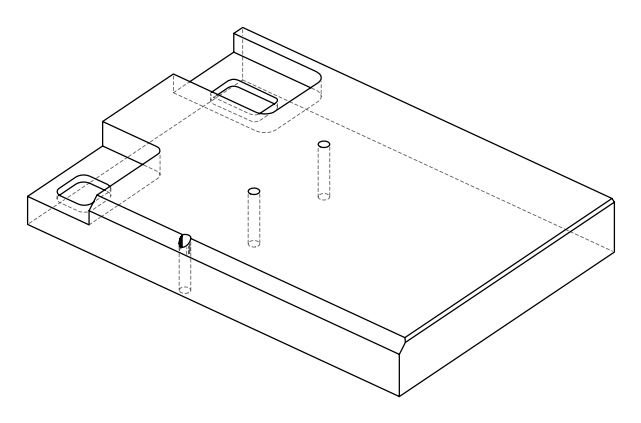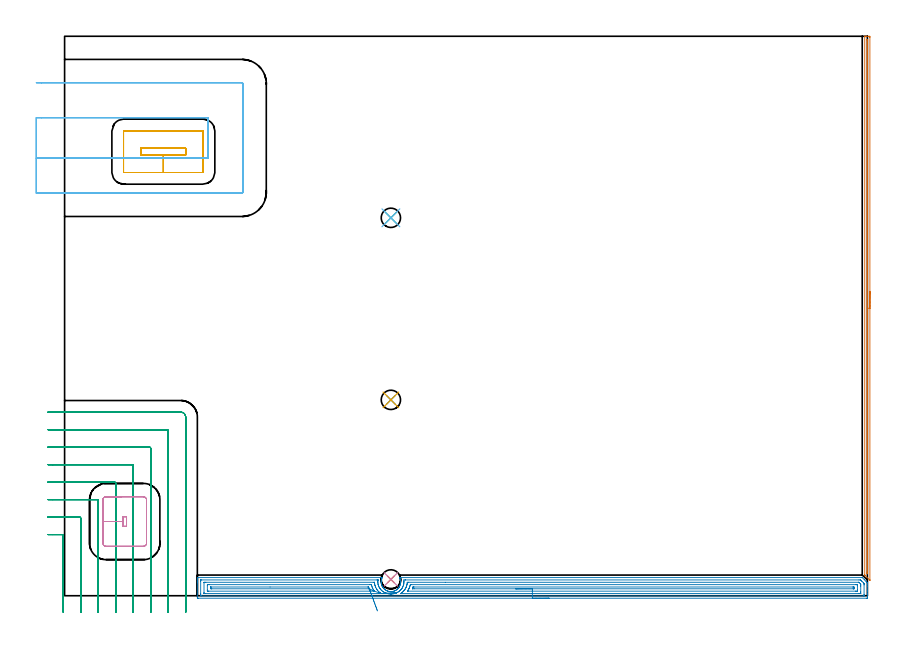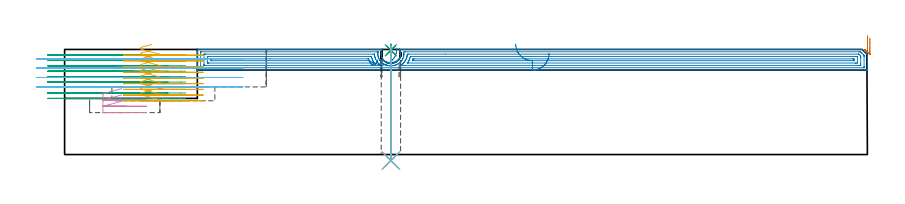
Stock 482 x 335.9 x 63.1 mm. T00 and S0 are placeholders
(PLAN: 12 operations, 6 tool changes, 54.4 min)
(1 AREA_MILL | FG_CHAMFER_SURFACE | UGT0205_001 | 5.34 min | 1583 mm3)
(2 AREA_MILL_1 | FG_CHAMFER_SURFACE_1 | UGT0205_001 | 16.24 min | 31426 mm3)
(3 MILL_CORNER_NOTCH_RECTANGULAR | CORNER_NOTCH_RECTANGULAR | UGT0201_132 | Follow Part, ap 3.5, ae 75% | 20.5 min | 273502 mm3)
(4 MILL_RECTANGULAR_POCKET | POCKET_RECTANGULAR_STRAIGHT | UGT0201_008 | Follow Part, ap 4, ae 75% | 1.3 min | 15691 mm3)
(5 MILL_RECTANGULAR_POCKET_1 | POCKET_RECTANGULAR_STRAIGHT_1 | UGT0201_132 | Follow Part, ap 3.5, ae 75% | 4.85 min | 73060 mm3)
(6 MILL_SLOT | SLOT_PARTIAL_RECTANGULAR | UGT0201_006 | Follow Part, ap 7, ae 75% | 5.24 min | 201556 mm3)
(7 SPOT_DRILL | STEP1HOLE | NXT0321_9005460120000 | 0.03 min | 0 mm3)
(8 SPOT_DRILL_1 | STEP1HOLE_1 | NXT0321_9005460120000 | 0.03 min | 21 mm3)
(9 SPOT_DRILL_2 | STEP1HOLE_2 | NXT0321_9005460120000 | 0.03 min | 34 mm3)
(10 DRILL_THROUGH_HOLE_INTO_CENTER | STEP1HOLE | NXT0301_087 | 0.28 min | 6327 mm3)
(11 DRILL_THROUGH_HOLE_INTO_CENTER_1 | STEP1HOLE_1 | NXT0301_087 | 0.28 min | 6629 mm3)
(12 DRILL_THROUGH_HOLE_INTO_CENTER_2 | STEP1HOLE_2 | NXT0301_087 | 0.28 min | 6628 mm3)
(TOOL UGT0205_001 | Chamfer Mill 20 x 3 x 45 deg. | D20 FL50 Z2)
(TOOL UGT0201_132 | Carbide End Mill 14.0 | D14 FL30 Z4)
(TOOL UGT0201_008 | End Mill 16 mm | D16 FL32 Z4)
(TOOL UGT0201_006 | End Mill 28 mm | D28 FL25 Z2)
(TOOL NXT0321_9005460120000 | NC Spot Drill, 142deg, 12mm, Carbide, Uncoated | D12 PA142 FL30 Z2)
(TOOL NXT0301_087 | Carbide Drill 11.6mm [860.1-1160-058A1-MM 2214] | D11.6 PA140 FL72 Z2)
(OP 1 AREA_MILL)
G17 G21 G94 G90
T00 M6
G54
G17 G0 G90 X483.5 Y182.6 S1061 M3
G43 Z73.1 H0
Z70.
G94 G1 Y182.562 Z69.128 F250.
Y182.448 Z68.264
Y182.259 Z67.412
Y181.997 Z66.58
Y181.663 Z65.774
Y181.26 Z65.
Y180.792 Z64.264
Y180.26 Z63.572
Y179.671 Z62.929
Y179.028 Z62.34
Y178.336 Z61.808
Y177.6 Z61.34
Y176.826 Z60.937
Y176.02 Z60.603
Y175.188 Z60.341
Y174.336 Z60.152
Y173.472 Z60.038
Y172.6 Z60.
X483.499 Y9.414 Z59.999
X483.498 Y9.382 Z59.998
X483.495 Y9.352 Z59.999
X483.49 Y9.318 Z60.002
X483.395 Y9.403 Z60.101
X483.291 Y9.508 Z60.208
X480.641 Y12.159 Z62.859
X480.471 Y12.331 Z63.026
X480.404 Y12.405 Z63.089
X480.4 Y12.606 Z63.1
Y335.722
X480.403 Y335.89 Z63.088
X480.497 Y335.896 Z62.995
X480.598 Y335.9 Z62.901
X480.827 Z62.673
X481.516 Z61.978
X482.728 Z60.768
X483.251 Y335.894 Z60.244
X483.493 Y335.89 Z60.001
X483.498 Y335.53 Z60.
X483.5 Y335.275
Y172.6
X482.086 Z61.414
X482.085 Y13.807 Z61.415
X482.084 Y13.5 Z61.416
X482.081 Y13.221 Z61.419
X482.08 Y13.189 Z61.42
X482.049 Y13.212 Z61.451
X481.953 Y13.306 Z61.547
X481.856 Y13.406 Z61.644
X481.821 Y13.458 Z61.679
X481.82 Y13.5 Z61.68
X481.816 Y13.78 Z61.684
X481.815 Y14.086 Z61.685
X481.814 Y14.394 Z61.686
X481.815 Y333.488 Z61.685
X481.817 Y333.768 Z61.683
X481.819 Y333.854 Z61.681
X481.821 Y333.887 Z61.679
X481.838 Y333.89 Z61.662
X481.987 Y333.896 Z61.513
X482.068 Y333.89 Z61.432
X482.079 Y333.885 Z61.421
X482.081 Y333.859 Z61.419
X482.084 Y333.797 Z61.416
X482.085 Y333.488 Z61.415
X482.086 Y333.181 Z61.414
Y172.6
Y171.728 Z61.452
Y170.863 Z61.566
Y170.012 Z61.755
Y169.18 Z62.017
Y168.374 Z62.351
Y167.6 Z62.754
Y166.864 Z63.223
Y166.172 Z63.754
Y165.529 Z64.343
Y164.94 Z64.986
Y164.408 Z65.678
Y163.94 Z66.414
Y163.537 Z67.188
Y163.203 Z67.994
Y162.941 Z68.826
Y162.752 Z69.678
Y162.638 Z70.543
Y162.6 Z71.414
G0 Z73.1
M5
M2
(OP 2 AREA_MILL_1)
G17 G21 G94 G90
T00 M6
G54
G17 G0 G90 X290.85 Y-1.5 S1061 M3
G43 Z73.1 H0
Z60.7
G94 G1 X290.812 Z59.828 F250.
X290.698 Z58.964
X290.509 Z58.112
X290.247 Z57.28
X289.913 Z56.474
X289.51 Z55.7
X289.042 Z54.964
X288.51 Z54.272
X287.921 Z53.629
X287.278 Z53.04
X286.586 Z52.508
X285.85 Z52.04
X285.076 Z51.637
X284.27 Z51.303
X283.438 Z51.041
X282.587 Z50.852
X281.722 Z50.738
X280.85 Z50.7
X80.317
X79.889 Y-1.495 Z50.703
X79.71 Y-1.492 Z50.706
X79.7 Y-1.309 Z50.888
Y7.788 Z59.983
Y8.335 Z60.532
Y8.671 Z60.867
Y9.217 Z61.414
Y9.553 Z61.748
Y10.225 Z62.424
Y10.547 Z62.746
Y10.891 Z63.082
X79.707 Y10.897 Z63.088
X79.87 Y10.9 Z63.1
X190.632
X190.647 Y10.895 Z63.094
X190.645 Y10.873 Z63.073
X190.632 Y10.837 Z63.037
X190.512 Y10.561 Z62.761
X190.36 Y10.149 Z62.349
X190.228 Y9.725 Z61.925
X190.142 Y9.271 Z61.471
X190.085 Y8.833 Z61.033
X190.061 Y8.394 Z60.594
X190.07 Y7.954 Z60.154
X190.111 Y7.516 Z59.716
X190.162 Y7.194 Z59.394
X190.228 Y6.875 Z59.075
X190.297 Y6.639 Z58.839
X190.453 Y6.197 Z58.397
X190.632 Y5.782 Z57.982
X190.641 Y5.761 Z57.961
X190.799 Y5.47 Z57.665
X190.867 Y5.342 Z57.538
X191.121 Y4.931 Z57.13
X191.155 Y4.884 Z57.083
X191.527 Y4.432 Z56.632
X191.693 Y4.259 Z56.457
X191.932 Y4.006 Z56.206
X192.014 Y3.932 Z56.132
X192.348 Y3.671 Z55.868
X192.45 Y3.59 Z55.788
X192.907 Y3.282 Z55.479
X193.173 Y3.129 Z55.328
X193.483 Y2.981 Z55.18
X193.759 Y2.867 Z55.062
X193.8 Y2.85 Z55.046
X194.191 Y2.717 Z54.917
X194.243 Y2.7 Z54.899
X194.652 Y2.597 Z54.795
X194.692 Y2.587 Z54.785
X194.794 Y2.569 Z54.768
X195.098 Y2.519 Z54.713
X195.138 Y2.512 Z54.707
X195.185 Y2.507 Z54.704
X195.317 Y2.494 Z54.69
X195.545 Y2.474 Z54.665
X195.585 Y2.47 Z54.662
X195.763 Y2.467 Z54.66
X195.878 Z54.653
X195.93 Y2.468 Z54.65
X195.978 Y2.467 Z54.651
X196.032 Y2.465 Z54.653
X196.111 Y2.469 Z54.66
X196.333 Y2.481 Z54.677
X196.438 Y2.488 Z54.683
X196.478 Y2.49 Z54.686
X196.512 Y2.494 Z54.692
X196.569 Y2.502 Z54.699
X196.683 Y2.519 Z54.713
X196.709 Y2.523 Z54.716
X196.822 Y2.537 Z54.733
X196.926 Y2.55 Z54.749
X197.182 Y2.606 Z54.806
X197.371 Y2.648 Z54.848
X197.778 Y2.774 Z54.972
X197.82 Y2.787 Z54.985
X198.264 Y2.957 Z55.157
X198.627 Y3.13 Z55.327
X198.895 Y3.282 Z55.481
X199.157 Y3.446 Z55.645
X199.519 Y3.717 Z55.916
X199.714 Y3.88 Z56.077
X199.866 Y4.007 Z56.205
X200.049 Y4.183 Z56.38
X200.117 Y4.259 Z56.456
X200.356 Y4.525 Z56.724
X200.637 Y4.884 Z57.083
X200.809 Y5.141 Z57.339
X200.905 Y5.284 Z57.483
X200.942 Y5.34 Z57.539
X201.159 Y5.762 Z57.961
X201.272 Y6.024 Z58.223
X201.347 Y6.197 Z58.397
X201.499 Y6.639 Z58.839
X201.61 Y7.076 Z59.276
X201.687 Y7.516 Z59.716
X201.73 Y7.954 Z60.154
X201.739 Y8.394 Z60.594
X201.715 Y8.834 Z61.034
X201.659 Y9.271 Z61.471
X201.566 Y9.712 Z61.912
X201.438 Y10.149 Z62.349
X201.24 Y10.669 Z62.869
X201.155 Y10.897 Z63.089
X201.351 Y10.9 Z63.1
X478.704
X478.896 Y10.895 Z63.09
X478.923 Y10.877 Z63.077
X480.192 Y9.608 Z61.806
X481.257 Y8.543 Z60.743
X481.719 Y8.082 Z60.28
X481.83 Y7.97 Z60.167
X481.99 Y7.8 Z59.999
X481.992 Y7.788 Z59.988
X482. Y7.117 Z59.317
Y5.688 Z57.884
Y2.767 Z54.964
Y1.003 Z53.2
Y-0.762 Z51.435
X481.997 Y-1.036 Z51.162
X481.991 Y-1.492 Z50.706
X481.848 Y-1.495 Z50.703
X481.383 Y-1.5 Z50.7
X280.85
Y-0.086 Z52.114
X82.103 Y-0.085 Z52.115
X82.034
X81.726 Y-0.079 Z52.121
X81.71 Y0.021 Z52.221
X81.703 Y0.242 Z52.442
X81.701 Y0.729 Z52.929
X81.7 Y1.127 Z53.327
Y8.671 Z60.871
X81.701 Y9.067 Z61.267
X81.71 Y9.466 Z61.666
X81.712 Y9.48 Z61.68
X81.718 Y9.482 Z61.682
X81.742 Y9.484 Z61.684
X81.794 Y9.485 Z61.685
X81.897 Y9.486 Z61.686
X187.574
X187.928 Y9.484 Z61.684
X188.105 Y9.481 Z61.681
X188.146 Y9.479 Z61.679
X188.153 Y9.476 Z61.676
X188.154 Y9.462 Z61.662
X188.151 Y9.411 Z61.611
X188.103 Y8.963 Z61.163
X188.084 Y8.671 Z60.871
X188.076 Y8.108 Z60.308
X188.091 Y7.788 Z59.988
X188.166 Y7.136 Z59.336
X188.21 Y6.906 Z59.106
X188.244 Y6.744 Z58.944
X188.399 Y6.178 Z58.378
X188.453 Y6.024 Z58.224
X188.483 Y5.94 Z58.14
X188.699 Y5.441 Z57.641
X188.845 Y5.141 Z57.341
X189.002 Y4.848 Z57.048
X189.292 Y4.365 Z56.565
X189.371 Y4.259 Z56.459
X189.633 Y3.923 Z56.123
X190.124 Y3.376 Z55.576
X190.186 Y3.31 Z55.51
X190.265 Y3.234 Z55.434
X190.404 Y3.103 Z55.303
X190.789 Y2.78 Z54.98
X191.079 Y2.561 Z54.761
X191.104 Y2.543 Z54.743
X191.178 Y2.494 Z54.694
X191.659 Y2.184 Z54.384
X191.972 Y2.006 Z54.206
X192.239 Y1.876 Z54.076
X192.831 Y1.612 Z53.812
X192.865 Y1.598 Z53.798
X192.888 Y1.59 Z53.79
X193.417 Y1.419 Z53.619
X193.759 Y1.328 Z53.528
X194.141 Y1.234 Z53.434
X194.652 Y1.145 Z53.345
X194.848 Y1.117 Z53.317
X195.374 Y1.067 Z53.267
X195.545 Y1.058 Z53.258
X195.709 Y1.054 Z53.254
X195.992 Y1.052 Z53.252
X196.27 Y1.062 Z53.262
X196.438 Y1.073 Z53.273
X196.938 Y1.118 Z53.318
X197.332 Y1.172 Z53.372
X197.701 Y1.247 Z53.447
X198.225 Y1.376 Z53.576
X198.407 Y1.432 Z53.632
X198.946 Y1.612 Z53.812
X199.09 Y1.666 Z53.866
X199.118 Y1.678 Z53.878
X199.684 Y1.935 Z54.135
X200.011 Y2.11 Z54.31
X200.255 Y2.253 Z54.453
X200.623 Y2.494 Z54.694
X200.905 Y2.705 Z54.905
X201.278 Y3.007 Z55.207
X201.684 Y3.376 Z55.576
X201.741 Y3.432 Z55.632
X201.798 Y3.493 Z55.693
X202.15 Y3.911 Z56.111
X202.42 Y4.259 Z56.459
X202.531 Y4.417 Z56.617
X202.691 Y4.654 Z56.854
X202.868 Y4.966 Z57.166
X202.958 Y5.141 Z57.341
X203.155 Y5.565 Z57.765
X203.336 Y6.024 Z58.224
X203.399 Y6.207 Z58.407
X203.584 Y6.851 Z59.051
X203.594 Y6.897 Z59.097
X203.595 Y6.906 Z59.106
X203.656 Y7.308 Z59.508
X203.702 Y7.672 Z59.872
X203.709 Y7.788 Z59.988
X203.726 Y8.531 Z60.731
X203.719 Y8.671 Z60.871
X203.66 Y9.479 Z61.679
X204.478 Y9.485 Z61.685
X204.546 Y9.486 Z61.686
X476.986
X477.81 Y9.479 Z61.679
X477.86 Y9.478 Z61.678
X477.915 Y9.427 Z61.627
X478.027 Y9.319 Z61.519
X478.247 Y9.102 Z61.302
X478.68 Y8.671 Z60.871
X479.597 Y7.754 Z59.954
X479.81 Y7.539 Z59.739
X479.915 Y7.432 Z59.632
X479.965 Y7.378 Z59.578
X479.987 Y7.352 Z59.552
X479.99 Y7.304 Z59.504
X479.996 Y6.906 Z59.106
X480. Y6.508 Z58.708
Y0.729 Z52.929
X479.999 Y0.333 Z52.533
X479.99 Y-0.066 Z52.134
X479.988 Y-0.08 Z52.12
X479.982 Y-0.082 Z52.118
X479.958 Y-0.084 Z52.116
X479.906 Y-0.085 Z52.115
X479.803 Y-0.086 Z52.114
X280.85
Y1.328 Z53.528
X202.008 Y1.329 Z53.529
X201.968 Y1.331 Z53.531
X201.905 Y1.335 Z53.535
X201.838 Y1.345 Z53.545
X202.199 Y1.612 Z53.812
X202.475 Y1.825 Z54.025
X202.691 Y1.999 Z54.199
X202.957 Y2.231 Z54.431
X203.245 Y2.494 Z54.694
X203.413 Y2.664 Z54.864
X203.584 Y2.851 Z55.051
X203.826 Y3.138 Z55.338
X204.017 Y3.376 Z55.576
X204.215 Y3.635 Z55.835
X204.478 Y4.015 Z56.215
X204.571 Y4.167 Z56.367
X204.622 Y4.259 Z56.459
X204.879 Y4.745 Z56.945
X205.063 Y5.141 Z57.341
X205.151 Y5.358 Z57.558
X205.371 Y5.937 Z58.137
X205.39 Y6.005 Z58.205
X205.395 Y6.024 Z58.224
X205.567 Y6.712 Z58.912
X205.601 Y6.906 Z59.106
X205.682 Y7.481 Z59.681
X205.712 Y7.788 Z59.988
X205.734 Y8.048 Z60.248
X205.984 Y8.065 Z60.265
X206.264 Y8.068 Z60.268
X206.55 Y8.071 Z60.271
X228.586 Y8.072 Z60.272
X476.631 Y8.071 Z60.271
X476.774 Y8.07 Z60.27
X476.809 Y8.067 Z60.267
X476.822 Y8.065 Z60.265
X476.845 Y8.047 Z60.247
X476.917 Y7.982 Z60.182
X477.112 Y7.788 Z59.988
X477.81 Y7.087 Z59.287
X477.985 Y6.906 Z59.106
X477.994 Y6.725 Z58.925
X477.999 Y6.024 Z58.224
X478. Y5.836 Z58.036
Y2.307 Z54.507
X477.999 Y1.612 Z53.812
X477.997 Y1.428 Z53.628
X477.99 Y1.363 Z53.563
X477.981 Y1.335 Z53.535
X477.953 Y1.334 Z53.534
X477.81 Y1.331 Z53.531
X477.204 Y1.329 Z53.529
X476.917 Y1.328 Z53.528
X280.85
Y2.743 Z54.943
X206.264
X206.011 Y2.744 Z54.944
X205.852 Y2.748 Z54.948
X205.837 Y2.749 Z54.949
X205.836 Y2.754 Z54.954
X205.851 Y2.781 Z54.981
X205.874 Y2.817 Z55.017
X205.9 Y2.854 Z55.054
X206.255 Y3.36 Z55.56
X206.265 Y3.375 Z55.575
X206.587 Y3.94 Z56.14
X206.757 Y4.259 Z56.459
X206.884 Y4.529 Z56.729
X207.146 Y5.141 Z57.341
X207.149 Y5.149 Z57.349
X207.157 Y5.172 Z57.372
X207.366 Y5.818 Z58.018
X207.424 Y6.024 Z58.224
X207.555 Y6.514 Z58.714
X207.59 Y6.641 Z58.841
X207.596 Y6.651 Z58.851
X207.611 Y6.653 Z58.853
X207.65 Y6.656 Z58.856
X207.73 Y6.657 Z58.857
X208.051
X475.131
X475.384 Y6.656 Z58.856
X475.628 Y6.653 Z58.853
X475.75 Y6.65 Z58.85
X475.802 Y6.638 Z58.838
X475.837 Y6.603 Z58.803
X475.986 Y6.453 Z58.653
X476. Y6.048 Z58.248
Y6.024 Z58.224
Y3.376 Z55.576
X475.99 Y2.947 Z55.147
X475.977 Y2.75 Z54.95
X475.768 Y2.747 Z54.947
X475.131 Y2.743 Z54.943
X474.879
X280.85
Y4.157 Z56.357
X209.837
X209.045 Y4.159 Z56.359
X208.944 Y4.16 Z56.36
X208.852 Y4.164 Z56.364
X208.876 Y4.259 Z56.459
X208.891 Y4.311 Z56.511
X208.944 Y4.449 Z56.649
X209.134 Y4.953 Z57.153
X209.203 Y5.141 Z57.341
X209.231 Y5.216 Z57.416
X209.24 Y5.232 Z57.432
X209.244 Y5.236 Z57.436
X209.287 Y5.238 Z57.438
X209.424 Y5.241 Z57.441
X209.631 Y5.243 Z57.443
X209.734
X473.344
X473.447 Y5.242 Z57.442
X473.654 Y5.237 Z57.437
X473.99 Y5.227 Z57.427
X473.992 Y5.141 Z57.341
X473.999 Y4.495 Z56.695
X473.996 Y4.259 Z56.459
X473.993 Y4.179 Z56.379
X473.991 Y4.165 Z56.365
X473.894 Y4.161 Z56.361
X473.757 Y4.159 Z56.359
X473.551 Y4.157 Z56.357
X473.447
X280.85
X279.978 Z56.395
X279.114 Z56.509
X278.262 Z56.698
X277.43 Z56.96
X276.624 Z57.294
X275.85 Z57.697
X275.114 Z58.165
X274.422 Z58.696
X273.779 Z59.286
X273.19 Z59.929
X272.659 Z60.621
X272.19 Z61.357
X271.787 Z62.131
X271.453 Z62.937
X271.191 Z63.769
X271.002 Z64.62
X270.888 Z65.485
X270.85 Z66.357
G0 Z73.1
X199.438 Y1.822
Z64.035
G1 X199.445 Z63.163
X199.375 Y1.819 Z62.293
X199.231 Y1.811 Z61.433
X199.012 Y1.8 Z60.589
X198.72 Y1.785 Z59.767
X198.358 Y1.766 Z58.973
X197.929 Y1.744 Z58.214
X197.435 Y1.719 Z57.496
X196.88 Y1.69 Z56.823
X196.269 Y1.659 Z56.201
X195.606 Y1.624 Z55.635
X194.896 Y1.588 Z55.129
X194.145 Y1.549 Z54.687
X193.358 Y1.509 Z54.312
X192.542 Y1.466 Z54.008
X191.702 Y1.423 Z53.775
X190.845 Y1.379 Z53.617
X189.978 Y1.334 Z53.534
X189.947 Y1.333 Z53.533
X189.866 Y1.331 Z53.531
X189.579 Y1.329 Z53.529
X189.292
X84.176
X83.89 Y1.33 Z53.53
X83.794 Y1.332 Z53.532
X83.726 Y1.335 Z53.535
X83.71 Y1.425 Z53.625
X83.705 Y1.612 Z53.812
X83.701 Y1.798 Z53.998
Y7.788 Z59.988
X83.703 Y7.972 Z60.172
X83.71 Y8.037 Z60.237
X83.719 Y8.065 Z60.265
X83.747 Y8.066 Z60.266
X83.89 Y8.069 Z60.269
X84.496 Y8.071 Z60.271
X84.783
X185.719
X186.006 Y8.069 Z60.269
X186.043 Y8.067 Z60.267
X186.056 Y8.065 Z60.265
X186.06 Y8.055 Z60.255
X186.068 Y7.996 Z60.196
X186.086 Y7.788 Z59.988
X186.127 Y7.385 Z59.585
X186.194 Y6.906 Z59.106
X186.327 Y6.306 Z58.506
X186.412 Y6.024 Z58.224
X186.613 Y5.428 Z57.628
X186.733 Y5.141 Z57.341
X186.823 Y4.933 Z57.133
X187.183 Y4.259 Z56.459
X187.506 Y3.737 Z55.937
X187.782 Y3.376 Z55.576
X188.399 Y2.665 Z54.865
X188.562 Y2.494 Z54.694
X188.938 Y2.14 Z54.34
X189.292 Y1.847 Z54.047
X189.426 Y1.743 Z53.943
X189.6 Y1.612 Z53.812
X189.757 Y1.498 Z53.698
X189.943 Y1.363 Z53.563
X189.978 Y1.334 Z53.534
X185.97 Y2.746 Z54.946
X185.969
X185.947 Y2.744 Z54.944
X185.902 Y2.743 Z54.943
X185.719
X86.569
X86.317 Y2.744 Z54.944
X85.826 Y2.748 Z54.948
X85.714 Y2.75 Z54.95
X85.709 Y2.943 Z55.143
X85.7 Y3.353 Z55.553
X85.701 Y6.024 Z58.224
X85.71 Y6.453 Z58.653
X85.723 Y6.65 Z58.85
X85.932 Y6.653 Z58.853
X86.569 Y6.657 Z58.857
X86.821
X183.292
X183.933 Y6.655 Z58.855
X184.19 Y6.652 Z58.852
X184.208 Y6.649 Z58.849
X184.212 Y6.642 Z58.842
X184.223 Y6.62 Z58.82
X184.37 Y6.024 Z58.224
X184.563 Y5.402 Z57.602
X184.66 Y5.141 Z57.341
X184.826 Y4.711 Z56.911
X184.972 Y4.403 Z56.603
X185.044 Y4.259 Z56.459
X185.275 Y3.815 Z56.015
X185.544 Y3.376 Z55.576
X185.719 Y3.097 Z55.297
X185.922 Y2.818 Z55.018
X185.966 Y2.756 Z54.956
X185.97 Y2.746 Z54.946
X182.959 Y4.164 Z56.364
X182.559 Y4.159 Z56.359
X182.353 Y4.157 Z56.357
X88.356
X88.253 Y4.158 Z56.358
X88.046 Y4.162 Z56.362
X87.71 Y4.173 Z56.373
X87.707 Y4.259 Z56.459
X87.7 Y4.906 Z57.106
X87.702 Y5.141 Z57.341
X87.706 Y5.221 Z57.421
X87.709 Y5.235 Z57.435
X87.806 Y5.24 Z57.44
X87.943 Y5.242 Z57.442
X123.36 Y5.243 Z57.443
X182.146
X182.25 Y5.242 Z57.442
X182.455 Y5.236 Z57.436
X182.554 Y5.229 Z57.429
X182.568 Y5.2 Z57.4
X182.592 Y5.141 Z57.341
X182.853 Y4.444 Z56.644
X182.924 Y4.259 Z56.459
X182.959 Y4.164 Z56.364
X183.187 Y3.543 Z55.795
X183.43 Y2.878 Z55.286
X183.689 Y2.173 Z54.841
X183.959 Y1.435 Z54.462
X184.24 Y0.669 Z54.154
X184.529 Y-0.12 Z53.918
X184.824 Y-0.924 Z53.756
X185.123 Y-1.74 Z53.67
X185.423 Y-2.559 Z53.659
X185.722 Y-3.375 Z53.725
X186.018 Y-4.184 Z53.866
X186.309 Y-4.977 Z54.081
X186.593 Y-5.75 Z54.37
X186.866 Y-6.497 Z54.729
X187.128 Y-7.211 Z55.156
X187.376 Y-7.888 Z55.647
X187.608 Y-8.522 Z56.2
X187.823 Y-9.108 Z56.809
G0 Z73.1
M5
M2
(OP 3 MILL_CORNER_NOTCH_RECTANGULAR)
G17 G21 G94 G90
T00 M6
G54
G17 G0 G90 X-0.772 Y-9.954 S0 M3
G43 Z73.1 H0
Z59.833
G94 G1 X-0.797 Y-6.954 F250.
G2 X-0.8 Y-6.332 R73.5 F500.
G1 Y36.006
G3 X-1.494 Y36.7 R0.7
G1 X-7.
X-10. F250.
G0 Z73.1
X9.735 Y-10.
Z59.833
G1 X9.704 Y-7.
G2 X9.7 Y-6.332 R63. F500.
G1 Y46.506
G3 X9.006 Y47.2 R0.7
G1 X-7.
X-10. F250.
G0 Z73.1
X20.242 Y-10.
Z59.833
G1 X20.204 Y-7.
G2 X20.2 Y-6.332 R52.5 F500.
G1 Y57.005
G3 X19.505 Y57.7 R0.7
G1 X-7.
X-10. F250.
G0 Z73.1
X30.753 Y-10.
Z59.833
G1 X30.705 Y-7.
G2 X30.7 Y-6.332 R42. F500.
G1 Y67.505
G3 X30.005 Y68.2 R0.7
G1 X-7.
X-10. F250.
G0 Z73.1
X41.271 Y-9.999
Z59.833
G1 X41.207 Y-7.
G2 X41.2 Y-6.332 R31.5 F500.
G1 Y78.005
G3 X40.505 Y78.7 R0.7
G1 X-7.
X-10. F250.
G0 Z73.1
X51.806 Y-9.998
Z59.833
G1 X51.711 Y-7.
G2 X51.7 Y-6.332 R21. F500.
G1 Y88.505
G3 X51.005 Y89.2 R0.7
G1 X-7.
X-10. F250.
G0 Z73.1
X62.412 Y-9.994
Z59.833
G1 X62.221 Y-7.
G2 X62.2 Y-6.332 R10.5 F500.
G1 Y99.004
G3 X61.504 Y99.7 R0.7
G1 X-7.
X-10. F250.
G0 Z73.1
X72.7 Y-9.332
Z59.833
G1 Y-6.332
Y107.3 F500.
G3 X69.8 Y110.2 R2.9
G1 X-7.
X-10. F250.
G0 Z73.1
X-0.8 Y-9.954
Z56.567
G1 Y-6.954
Y36.006 F500.
G3 X-1.494 Y36.7 R0.7
G1 X-7.
X-10. F250.
G0 Z73.1
X9.7 Y-10.
Z56.567
G1 Y-7.
Y36.006 F500.
Y46.506
G3 X9.006 Y47.2 R0.7
G1 X-7.
X-10. F250.
G0 Z73.1
X20.2 Y-10.
Z56.567
G1 Y-7.
Y46.506 F500.
Y57.005
G3 X19.505 Y57.7 R0.7
G1 X-7.
X-10. F250.
G0 Z73.1
X30.7 Y-10.
Z56.567
G1 Y-7.
Y57.005 F500.
Y67.505
G3 X30.005 Y68.2 R0.7
G1 X-7.
X-10. F250.
G0 Z73.1
X41.2 Y-10.
Z56.567
G1 Y-7.
Y67.505 F500.
Y78.005
G3 X40.505 Y78.7 R0.7
G1 X-7.
X-10. F250.
G0 Z73.1
X51.701 Y-10.
Z56.567
G1 X51.7 Y-7.
Y78.005 F500.
Y88.505
G3 X51.005 Y89.2 R0.7
G1 X-7.
X-10. F250.
G0 Z73.1
X62.201 Y-10.
Z56.567
G1 X62.2 Y-7.
Y88.505 F500.
Y99.004
G3 X61.504 Y99.7 R0.7
G1 X-7.
X-10. F250.
G0 Z73.1
X72.7 Y-9.996
Z56.567
G1 Y-6.996
Y107.3 F500.
G3 X69.8 Y110.2 R2.9
G1 X-7.
X-10. F250.
G0 Z73.1
X-0.8 Y-9.954
Z53.3
G1 Y-6.954
Y36.006 F500.
G3 X-1.494 Y36.7 R0.7
G1 X-7.
X-10. F250.
G0 Z73.1
X9.7 Y-10.
Z53.3
G1 Y-7.
Y46.506 F500.
G3 X9.006 Y47.2 R0.7
G1 X-7.
X-10. F250.
G0 Z73.1
X20.2 Y-10.
Z53.3
G1 Y-7.
Y57.005 F500.
G3 X19.505 Y57.7 R0.7
G1 X-7.
X-10. F250.
G0 Z73.1
X30.7 Y-10.
Z53.3
G1 Y-7.
Y67.505 F500.
G3 X30.005 Y68.2 R0.7
G1 X-7.
X-10. F250.
G0 Z73.1
X41.2 Y-10.
Z53.3
G1 Y-7.
Y78.005 F500.
G3 X40.505 Y78.7 R0.7
G1 X-7.
X-10. F250.
G0 Z73.1
X51.7 Y-10.
Z53.3
G1 Y-7.
Y88.505 F500.
G3 X51.005 Y89.2 R0.7
G1 X-7.
X-10. F250.
G0 Z73.1
X62.2 Y-10.
Z53.3
G1 Y-7.
Y99.004 F500.
G3 X61.504 Y99.7 R0.7
G1 X-7.
X-10. F250.
G0 Z73.1
X72.7 Y-10.
Z53.3
G1 Y-7.
Y107.3 F500.
G3 X69.8 Y110.2 R2.9
G1 X-7.
X-10. F250.
G0 Z73.1
X-0.8 Y-9.954
Z50.033
G1 Y-6.954
Y36.006 F500.
G3 X-1.494 Y36.7 R0.7
G1 X-7.
X-10. F250.
G0 Z73.1
X9.7 Y-10.
Z50.033
G1 Y-7.
Y46.506 F500.
G3 X9.006 Y47.2 R0.7
G1 X-7.
X-10. F250.
G0 Z73.1
X20.2 Y-10.
Z50.033
G1 Y-7.
Y57.005 F500.
G3 X19.505 Y57.7 R0.7
G1 X-7.
X-10. F250.
G0 Z73.1
X30.7 Y-10.
Z50.033
G1 Y-7.
Y67.505 F500.
G3 X30.005 Y68.2 R0.7
G1 X-7.
X-10. F250.
G0 Z73.1
X41.2 Y-10.
Z50.033
G1 Y-7.
Y78.005 F500.
G3 X40.505 Y78.7 R0.7
G1 X-7.
X-10. F250.
G0 Z73.1
X51.7 Y-10.
Z50.033
G1 Y-7.
Y88.504 F500.
G3 X51.004 Y89.2 R0.7
G1 X-7.
X-10. F250.
G0 Z73.1
X62.2 Y-10.
Z50.033
G1 Y-7.
Y99.004 F500.
G3 X61.504 Y99.7 R0.7
G1 X-7.
X-10. F250.
G0 Z73.1
X72.7 Y-10.
Z50.033
G1 Y-7.
Y107.3 F500.
G3 X69.8 Y110.2 R2.9
G1 X-7.
X-10. F250.
G0 Z73.1
X-0.8 Y-9.954
Z46.767
G1 Y-6.954
Y36.006 F500.
G3 X-1.494 Y36.7 R0.7
G1 X-7.
X-10. F250.
G0 Z73.1
X9.7 Y-10.
Z46.767
G1 Y-7.
Y46.506 F500.
G3 X9.006 Y47.2 R0.7
G1 X-7.
X-10. F250.
G0 Z73.1
X20.2 Y-10.
Z46.767
G1 Y-7.
Y57.005 F500.
G3 X19.505 Y57.7 R0.7
G1 X-7.
X-10. F250.
G0 Z73.1
X30.7 Y-10.
Z46.767
G1 Y-7.
Y67.505 F500.
G3 X30.005 Y68.2 R0.7
G1 X-7.
X-10. F250.
G0 Z73.1
X41.2 Y-10.
Z46.767
G1 Y-7.
Y78.005 F500.
G3 X40.505 Y78.7 R0.7
G1 X-7.
X-10. F250.
G0 Z73.1
X51.7 Y-10.
Z46.767
G1 Y-7.
Y88.504 F500.
G3 X51.004 Y89.2 R0.7
G1 X-7.
X-10. F250.
G0 Z73.1
X62.2 Y-10.
Z46.767
G1 Y-7.
Y99.004 F500.
G3 X61.504 Y99.7 R0.7
G1 X-7.
X-10. F250.
G0 Z73.1
X72.7 Y-10.
Z46.767
G1 Y-7.
Y107.3 F500.
G3 X69.8 Y110.2 R2.9
G1 X-7.
X-10. F250.
G0 Z73.1
X-0.8 Y-9.954
Z43.5
G1 Y-6.954
Y36.006 F500.
G3 X-1.494 Y36.7 R0.7
G1 X-7.
X-10. F250.
G0 Z73.1
X9.7 Y-10.
Z43.5
G1 Y-7.
Y46.506 F500.
G3 X9.006 Y47.2 R0.7
G1 X-7.
X-10. F250.
G0 Z73.1
X20.2 Y-10.
Z43.5
G1 Y-7.
Y57.005 F500.
G3 X19.505 Y57.7 R0.7
G1 X-7.
X-10. F250.
G0 Z73.1
X30.7 Y-10.
Z43.5
G1 Y-7.
Y67.505 F500.
G3 X30.005 Y68.2 R0.7
G1 X-7.
X-10. F250.
G0 Z73.1
X41.2 Y-10.
Z43.5
G1 Y-7.
Y78.005 F500.
G3 X40.505 Y78.7 R0.7
G1 X-7.
X-10. F250.
G0 Z73.1
X51.7 Y-10.
Z43.5
G1 Y-7.
Y88.504 F500.
G3 X51.004 Y89.2 R0.7
G1 X-7.
X-10. F250.
G0 Z73.1
X62.2 Y-10.
Z43.5
G1 Y-7.
Y99.004 F500.
G3 X61.504 Y99.7 R0.7
G1 X-7.
X-10. F250.
G0 Z73.1
X72.7 Y-10.
Z43.5
G1 Y-7.
Y107.3 F500.
G3 X69.8 Y110.2 R2.9
G1 X-7.
X-10. F250.
G0 Z73.1
X-0.8 Y-9.954
Z40.233
G1 Y-6.954
Y36.006 F500.
G3 X-1.494 Y36.7 R0.7
G1 X-7.
X-10. F250.
G0 Z73.1
X9.7 Y-10.
Z40.233
G1 Y-7.
Y46.506 F500.
G3 X9.006 Y47.2 R0.7
G1 X-7.
X-10. F250.
G0 Z73.1
X20.2 Y-10.
Z40.233
G1 Y-7.
Y57.005 F500.
G3 X19.505 Y57.7 R0.7
G1 X-7.
X-10. F250.
G0 Z73.1
X30.7 Y-10.
Z40.233
G1 Y-7.
Y67.505 F500.
G3 X30.005 Y68.2 R0.7
G1 X-7.
X-10. F250.
G0 Z73.1
X41.2 Y-10.
Z40.233
G1 Y-7.
Y78.005 F500.
G3 X40.505 Y78.7 R0.7
G1 X-7.
X-10. F250.
G0 Z73.1
X51.7 Y-10.
Z40.233
G1 Y-7.
Y88.504 F500.
G3 X51.004 Y89.2 R0.7
G1 X-7.
X-10. F250.
G0 Z73.1
X62.2 Y-10.
Z40.233
G1 Y-7.
Y99.004 F500.
G3 X61.504 Y99.7 R0.7
G1 X-7.
X-10. F250.
G0 Z73.1
X72.7 Y-10.
Z40.233
G1 Y-7.
Y107.3 F500.
G3 X69.8 Y110.2 R2.9
G1 X-7.
X-10. F250.
G0 Z73.1
X-0.8 Y-9.954
Z36.967
G1 Y-6.954
Y36.006 F500.
G3 X-1.494 Y36.7 R0.7
G1 X-7.
X-10. F250.
G0 Z73.1
X9.7 Y-10.
Z36.967
G1 Y-7.
Y46.506 F500.
G3 X9.006 Y47.2 R0.7
G1 X-7.
X-10. F250.
G0 Z73.1
X20.2 Y-10.
Z36.967
G1 Y-7.
Y57.005 F500.
G3 X19.505 Y57.7 R0.7
G1 X-7.
X-10. F250.
G0 Z73.1
X30.7 Y-10.
Z36.967
G1 Y-7.
Y67.505 F500.
G3 X30.005 Y68.2 R0.7
G1 X-7.
X-10. F250.
G0 Z73.1
X41.2 Y-10.
Z36.967
G1 Y-7.
Y78.005 F500.
G3 X40.505 Y78.7 R0.7
G1 X-7.
X-10. F250.
G0 Z73.1
X51.7 Y-10.
Z36.967
G1 Y-7.
Y88.504 F500.
G3 X51.004 Y89.2 R0.7
G1 X-7.
X-10. F250.
G0 Z73.1
X62.2 Y-10.
Z36.967
G1 Y-7.
Y99.004 F500.
G3 X61.504 Y99.7 R0.7
G1 X-7.
X-10. F250.
G0 Z73.1
X72.7 Y-10.
Z36.967
G1 Y-7.
Y107.3 F500.
G3 X69.8 Y110.2 R2.9
G1 X-7.
X-10. F250.
G0 Z73.1
X-0.8 Y-9.954
Z33.7
G1 Y-6.954
Y36.006 F500.
G3 X-1.494 Y36.7 R0.7
G1 X-7.
X-10. F250.
G0 Z73.1
X9.7 Y-10.
Z33.7
G1 Y-7.
Y46.506 F500.
G3 X9.006 Y47.2 R0.7
G1 X-7.
X-10. F250.
G0 Z73.1
X20.2 Y-10.
Z33.7
G1 Y-7.
Y57.005 F500.
G3 X19.505 Y57.7 R0.7
G1 X-7.
X-10. F250.
G0 Z73.1
X30.7 Y-10.
Z33.7
G1 Y-7.
Y67.505 F500.
G3 X30.005 Y68.2 R0.7
G1 X-7.
X-10. F250.
G0 Z73.1
X41.2 Y-10.
Z33.7
G1 Y-7.
Y78.005 F500.
G3 X40.505 Y78.7 R0.7
G1 X-7.
X-10. F250.
G0 Z73.1
X51.7 Y-10.
Z33.7
G1 Y-7.
Y88.504 F500.
G3 X51.004 Y89.2 R0.7
G1 X-7.
X-10. F250.
G0 Z73.1
X62.2 Y-10.
Z33.7
G1 Y-7.
Y99.004 F500.
G3 X61.504 Y99.7 R0.7
G1 X-7.
X-10. F250.
G0 Z73.1
X72.7 Y-10.
Z33.7
G1 Y-7.
Y107.3 F500.
G3 X69.8 Y110.2 R2.9
G1 X-7.
X-10. F250.
G0 Z73.1
M5
M2
(OP 4 MILL_RECTANGULAR_POCKET)
G17 G21 G94 G90
T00 M6
G54
G17 G0 G90 X34.26 Y59.4 S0 M3
G43 Z73.1 H0
Z39.57
G94 G1 X24.666 Z36.999 F250.
X24.305 Y59.336 Z36.901
X23.965 Y59.2 Z36.803
X23.66 Y58.999 Z36.705
X23.401 Y58.74 Z36.607
X23.2 Y58.435 Z36.509
X23.064 Y58.095 Z36.411
X23. Y57.734 Z36.313
Y44.55 Z32.78
X35.
Y41.7 F500.
X37.2
Y47.4
X35.
Y44.55
X23.
Y31.5
G3 X24.8 Y29.7 R1.8
G1 X47.4
G3 X49.2 Y31.5 R1.8
G1 Y57.6
G3 X47.4 Y59.4 R1.8
G1 X24.8
G3 X23. Y57.6 R1.8
G1 Y44.55
Y43.55
G0 X34.26 Y59.4 Z35.78
G1 X24.666 Z33.209 F250.
X24.305 Y59.336 Z33.111
X23.965 Y59.2 Z33.013
X23.66 Y58.999 Z32.915
X23.401 Y58.74 Z32.817
X23.2 Y58.435 Z32.719
X23.064 Y58.095 Z32.621
X23. Y57.734 Z32.523
Y44.55 Z28.99
X35.
Y41.7 F500.
X37.2
Y47.4
X35.
Y44.55
X23.
Y31.5
G3 X24.8 Y29.7 R1.8
G1 X47.4
G3 X49.2 Y31.5 R1.8
G1 Y57.6
G3 X47.4 Y59.4 R1.8
G1 X24.8
G3 X23. Y57.6 R1.8
G1 Y44.55
Y43.55
G0 X34.26 Y59.4 Z31.99
G1 X24.666 Z29.419 F250.
X24.305 Y59.336 Z29.321
X23.965 Y59.2 Z29.223
X23.66 Y58.999 Z29.125
X23.401 Y58.74 Z29.027
X23.2 Y58.435 Z28.929
X23.064 Y58.095 Z28.831
X23. Y57.734 Z28.733
Y44.55 Z25.2
X35.
Y41.7 F500.
X37.2
Y47.4
X35.
Y44.55
X23.
Y31.5
G3 X24.8 Y29.7 R1.8
G1 X47.4
G3 X49.2 Y31.5 R1.8
G1 Y57.6
G3 X47.4 Y59.4 R1.8
G1 X24.8
G3 X23. Y57.6 R1.8
G1 Y44.55
Y43.55
G0 Z73.1
M5
M2
(OP 5 MILL_RECTANGULAR_POCKET_1)
G17 G21 G94 G90
T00 M6
G54
G17 G0 G90 X52.368 Y268.7 S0 M3
G43 Z73.1 H0
Z66.1
G94 G1 X45.9 Z64.367 F250.
Y264.6 Z63.268
X59.3 Z59.678
X72.7 F500.
Y268.7
X45.9
Y264.6
X59.3
Y254.1
X82.9
G3 X83.2 Y254.4 R0.3
G1 Y278.9
G3 X82.9 Y279.2 R0.3
G1 X35.7
G3 X35.4 Y278.9 R0.3
G1 Y254.4
G3 X35.7 Y254.1 R0.3
G1 X59.3
X60.3
G0 X52.368 Y268.7 Z62.678
G1 X45.9 Z60.945 F250.
Y264.6 Z59.846
X59.3 Z56.255
X72.7 F500.
Y268.7
X45.9
Y264.6
X59.3
Y254.1
X82.9
G3 X83.2 Y254.4 R0.3
G1 Y278.9
G3 X82.9 Y279.2 R0.3
G1 X35.7
G3 X35.4 Y278.9 R0.3
G1 Y254.4
G3 X35.7 Y254.1 R0.3
G1 X59.3
X60.3
G0 X52.368 Y268.7 Z59.255
G1 X45.9 Z57.522 F250.
Y264.6 Z56.424
X59.3 Z52.833
X72.7 F500.
Y268.7
X45.9
Y264.6
X59.3
Y254.1
X82.9
G3 X83.2 Y254.4 R0.3
G1 Y278.9
G3 X82.9 Y279.2 R0.3
G1 X35.7
G3 X35.4 Y278.9 R0.3
G1 Y254.4
G3 X35.7 Y254.1 R0.3
G1 X59.3
X60.3
G0 X52.368 Y268.7 Z55.833
G1 X45.9 Z54.1 F250.
Y264.6 Z53.002
X59.3 Z49.411
X72.7 F500.
Y268.7
X45.9
Y264.6
X59.3
Y254.1
X82.9
G3 X83.2 Y254.4 R0.3
G1 Y278.9
G3 X82.9 Y279.2 R0.3
G1 X35.7
G3 X35.4 Y278.9 R0.3
G1 Y254.4
G3 X35.7 Y254.1 R0.3
G1 X59.3
X60.3
G0 X52.368 Y268.7 Z52.411
G1 X45.9 Z50.678 F250.
Y264.6 Z49.579
X59.3 Z45.989
X72.7 F500.
Y268.7
X45.9
Y264.6
X59.3
Y254.1
X82.9
G3 X83.2 Y254.4 R0.3
G1 Y278.9
G3 X82.9 Y279.2 R0.3
G1 X35.7
G3 X35.4 Y278.9 R0.3
G1 Y254.4
G3 X35.7 Y254.1 R0.3
G1 X59.3
X60.3
G0 X52.368 Y268.7 Z48.989
G1 X45.9 Z47.256 F250.
Y264.6 Z46.157
X59.3 Z42.567
X72.7 F500.
Y268.7
X45.9
Y264.6
X59.3
Y254.1
X82.9
G3 X83.2 Y254.4 R0.3
G1 Y278.9
G3 X82.9 Y279.2 R0.3
G1 X35.7
G3 X35.4 Y278.9 R0.3
G1 Y254.4
G3 X35.7 Y254.1 R0.3
G1 X59.3
X60.3
G0 X52.368 Y268.7 Z45.567
G1 X45.9 Z43.834 F250.
Y264.6 Z42.735
X59.3 Z39.144
X72.7 F500.
Y268.7
X45.9
Y264.6
X59.3
Y254.1
X82.9
G3 X83.2 Y254.4 R0.3
G1 Y278.9
G3 X82.9 Y279.2 R0.3
G1 X35.7
G3 X35.4 Y278.9 R0.3
G1 Y254.4
G3 X35.7 Y254.1 R0.3
G1 X59.3
X60.3
G0 X52.368 Y268.7 Z42.144
G1 X45.9 Z40.411 F250.
Y264.6 Z39.313
X59.3 Z35.722
X72.7 F500.
Y268.7
X45.9
Y264.6
X59.3
Y254.1
X82.9
G3 X83.2 Y254.4 R0.3
G1 Y278.9
G3 X82.9 Y279.2 R0.3
G1 X35.7
G3 X35.4 Y278.9 R0.3
G1 Y254.4
G3 X35.7 Y254.1 R0.3
G1 X59.3
X60.3
G0 X52.368 Y268.7 Z38.722
G1 X45.9 Z36.989 F250.
Y264.6 Z35.891
X59.3 Z32.3
X72.7 F500.
Y268.7
X45.9
Y264.6
X59.3
Y254.1
X82.9
G3 X83.2 Y254.4 R0.3
G1 Y278.9
G3 X82.9 Y279.2 R0.3
G1 X35.7
G3 X35.4 Y278.9 R0.3
G1 Y254.4
G3 X35.7 Y254.1 R0.3
G1 X59.3
X60.3
G0 Z73.1
M5
M2
(OP 6 MILL_SLOT)
G17 G21 G94 G90
T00 M6
G54
G17 G0 G90 X-17. Y262.7 S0 M3
G43 Z73.1 H0
Z57.475
G94 G1 X-14. F250.
X42.399 F500.
X45.399 F250.
X73.201 F500.
X76.201 F250.
X86.1 F500.
Y287.
X-14.
X-17. F250.
Y241.7
X-14.
X106.5 F500.
G3 X107.1 Y242.3 R0.6
G1 Y307.4
G3 X106.5 Y308. R0.6
G1 X-14.
X-17. F250.
G0 Y262.7 Z51.85
G1 X-14.
X42.399 F500.
X45.399 F250.
X73.201 F500.
X76.201 F250.
X86.1 F500.
Y287.
X-14.
X-17. F250.
Y241.7
X-14.
X106.5 F500.
G3 X107.1 Y242.3 R0.6
G1 Y307.4
G3 X106.5 Y308. R0.6
G1 X-14.
X-17. F250.
G0 Y262.7 Z46.225
G1 X-14.
X42.399 F500.
X45.399 F250.
X73.201 F500.
X76.201 F250.
X86.1 F500.
Y287.
X-14.
X-17. F250.
Y241.7
X-14.
X106.5 F500.
G3 X107.1 Y242.3 R0.6
G1 Y307.4
G3 X106.5 Y308. R0.6
G1 X-14.
X-17. F250.
G0 Y262.7 Z40.6
G1 X-14.
X42.399 F500.
X45.399 F250.
X73.201 F500.
X76.201 F250.
X86.1 F500.
Y287.
X-14.
X-17. F250.
Y241.7
X-14.
X106.5 F500.
G3 X107.1 Y242.3 R0.6
G1 Y307.4
G3 X106.5 Y308. R0.6
G1 X-14.
X-17. F250.
G0 Z73.1
M5
M2
(OP 7 SPOT_DRILL)
G17 G21 G94 G90
T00 M6
G54
G17 G0 G90 X195.9 Y9.8 S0 M3
G43 Z73.1 H0
G94 G81 G98 Z62.596 F250. R66.1
G80
M5
M2
(OP 8 SPOT_DRILL_1)
G17 G21 G94 G90
T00 M6
G54
G17 G0 G90 X195.9 Y117.6 S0 M3
G43 Z73.1 H0
G94 G81 G98 Z62.596 F250. R66.1
G80
M5
M2
(OP 9 SPOT_DRILL_2)
G17 G21 G94 G90
T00 M6
G54
G17 G0 G90 X195.9 Y226.9 S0 M3
G43 Z73.1 H0
G94 G81 G98 Z62.596 F250. R66.1
G80
M5
M2
(OP 10 DRILL_THROUGH_HOLE_INTO_CENTER)
G17 G21 G94 G90
T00 M6
G54
G17 G0 G90 X195.9 Y9.8 S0 M3
G43 Z73.1 H1
G94 G73 G98 Z-3.611 F250. Q11.119 R65.1
G80
M5
M2
(OP 11 DRILL_THROUGH_HOLE_INTO_CENTER_1)
G17 G21 G94 G90
T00 M6
G54
G17 G0 G90 X195.9 Y117.6 S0 M3
G43 Z73.1 H1
G94 G73 G98 Z-3.611 F250. Q11.119 R65.1
G80
M5
M2
(OP 12 DRILL_THROUGH_HOLE_INTO_CENTER_2)
G17 G21 G94 G90
T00 M6
G54
G17 G0 G90 X195.9 Y226.9 S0 M3
G43 Z73.1 H1
G94 G73 G98 Z-3.611 F250. Q11.119 R65.1
G80
M5
M2
